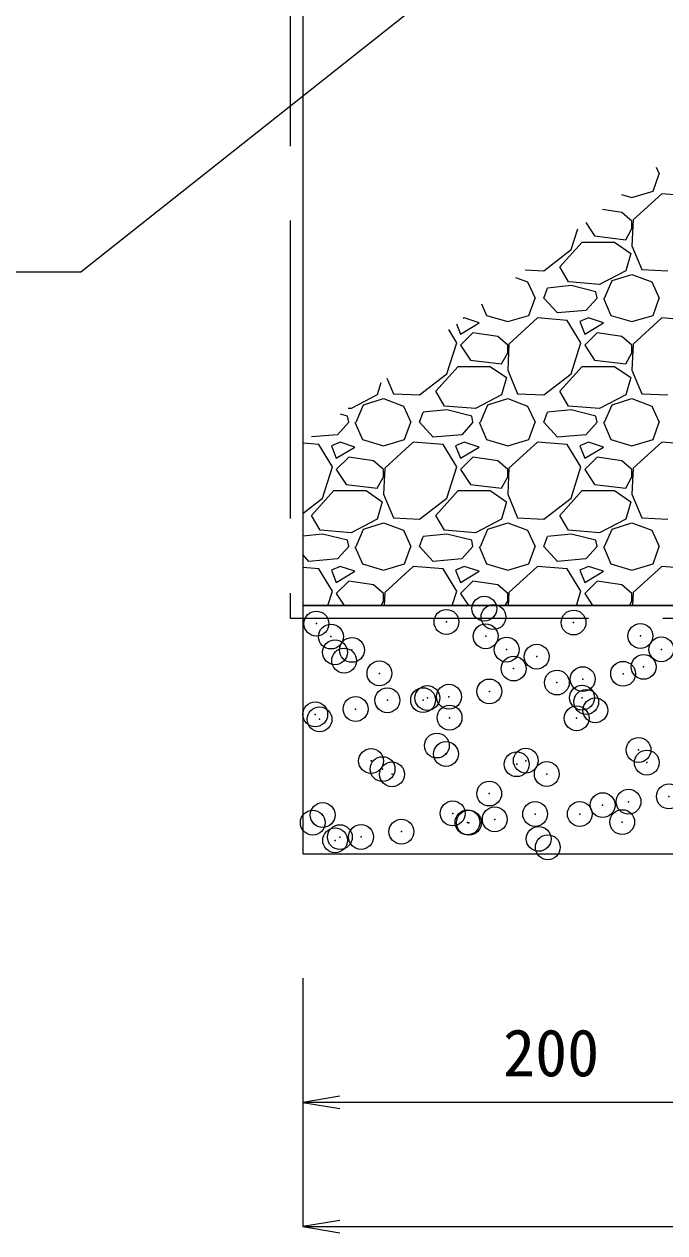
# Model space of a CAD drawing. Units: millimetres at full size, sheet at 1:20; details may follow other scales. Extents: x 0 to 23340, y -4498 to 8520.
# Drawn here: x 4445.3 to 4703.2, y 3403.7 to 3890.2 of the extents above; entities that cross this region are included whole.
import ezdxf
from ezdxf.enums import TextEntityAlignment as Align

# ---------------------------------------------------------------- set-up
doc = ezdxf.new("R2010")
doc.units = ezdxf.units.MM
doc.header["$LTSCALE"] = 20
doc.header["$PDMODE"] = 32
doc.header["$PDSIZE"] = 10
doc.linetypes.add('DASHED', pattern=[7.5, 6, -1.5])
for name, color, linetype, lineweight in [('KIJUN', 5, 'Continuous', 5), ('SUNPO', 3, 'Continuous', 13), ('TITLE', 7, 'Continuous', 13), ('ﾊｯﾁﾝｸﾞ', 7, 'Continuous', 5)]:
    doc.layers.add(name, color=color, linetype=linetype, lineweight=lineweight)
doc.styles.add('ＭＳ ゴシック', font='')
doc.styles.get('ＭＳ ゴシック').set_extended_font_data('MS Gothic')

# ---------------------------------------------------------------- blocks, each defined once
blk = doc.blocks.new('open_arrow')
at = {"color": 0, "linetype": 'Continuous', "lineweight": -2}
blk.add_lwpolyline([(7.5, 1.25), (0, 0), (7.5, -1.25)], dxfattribs=at)

msp = doc.modelspace()

# ---------------------------------------------------------------- linework, layer by layer
at = {"layer": 'KIJUN', "color": 7, "linetype": 'DASHED', "lineweight": 13}
msp.add_lwpolyline([(4757.48, 4561.2), (4552.48, 4561.2), (4552.48, 3651.2), (5382.48, 3651.2), (5382.48, 4561.2), (5177.48, 4561.2)], dxfattribs=at)
at = {"layer": 'KIJUN', "color": 7, "lineweight": 13}
for points in [[(5177.48, 4556.2), (5177.48, 3876.2), (5157.48, 3856.2), (4777.48, 3856.2), (4757.48, 3876.2), (4757.48, 4556.2), (4557.48, 4556.2), (4557.48, 3656.2), (5377.48, 3656.2), (5377.48, 4556.2)], [(5377.48, 3656.2), (4557.48, 3656.2), (4557.48, 3556.2), (5377.48, 3556.2)]]:
    msp.add_lwpolyline(points, close=True, dxfattribs=at)
at = {"layer": 'SUNPO'}
for p, q in [((4557.48, 3506.2), (4557.48, 3456.2)), ((4557.48, 3506.2), (4557.48, 3406.2)), ((4757.48, 3456.2), (4557.48, 3456.2)), ((4557.48, 3406.2), (5377.48, 3406.2))]:
    msp.add_line(p, q, dxfattribs=at)
msp.add_lwpolyline([(4773.61, 4032.5), (4761.85, 4023.18), (4468.18, 3790.46), (4211.61, 3790.46)], dxfattribs=at)
at = {"layer": 'TITLE'}
for p in [(4630.6, 3654.97), (4615.34, 3649.62), (4634.28, 3651.59), (4666.5, 3649.37), (4562.99, 3648.95), (4568.85, 3643.73), (4631.13, 3643.84), (4693.42, 3643.96), (4570.47, 3637.41), (4577.29, 3638.36), (4639.57, 3638.47), (4651.68, 3635.65), (4701.85, 3638.58), (4574.16, 3634.04), (4642.38, 3630.86), (4694.73, 3631.53), (4588.36, 3628.92), (4659.78, 3625.22), (4670.19, 3626.59), (4686.45, 3628.73), (4632.61, 3621.64), (4591.56, 3618.09), (4605.94, 3618.13), (4607.65, 3619.01), (4616.35, 3619.5), (4669.93, 3619.13), (4671.59, 3617.41), (4562.52, 3612.42), (4564.25, 3610.41), (4578.77, 3614.56), (4616.6, 3611.08), (4667.76, 3610.83), (4675.28, 3614.03), (4611.47, 3599.85), (4615.15, 3596.47), (4692.67, 3598.08), (4585, 3593.65), (4643.64, 3592.33), (4647.29, 3593.76), (4695.99, 3593), (4589.62, 3590.38), (4593.44, 3588.27), (4655.72, 3588.39), (4632.55, 3580.53), (4688.63, 3577.24), (4704.89, 3579.38), (4565.51, 3571.88), (4617.86, 3572.54), (4651.05, 3572.29), (4669.02, 3572.3), (4678.22, 3575.86), (4561.52, 3568.82), (4623.8, 3568.93), (4624.38, 3568.78), (4634.79, 3570.15), (4686.08, 3569.04), (4570.54, 3561.69), (4572.43, 3562.98), (4580.96, 3563.06), (4597.21, 3565.2), (4652.46, 3562.29), (4656.15, 3558.91)]:
    msp.add_point(p, dxfattribs=at)
at = {"layer": 'ﾊｯﾁﾝｸﾞ'}
for p, q in [((4698.5, 3823), (4701, 3830)), ((4699.79, 3832.63), (4701, 3830)), ((4685.85, 3821.72), (4690, 3820.5)), ((4690, 3820.5), (4698.5, 3823)), ((4702, 3822), (4690.5, 3811.5)), ((4714, 3821), (4702, 3822)), ((4686, 3814.5), (4678.13, 3815.68)), ((4671.39, 3810.41), (4675, 3805)), ((4690, 3811), (4686, 3814.5)), ((4690.5, 3811.5), (4690, 3801)), ((4690, 3808), (4690, 3811)), ((4665.5, 3799.5), (4668.19, 3807.9)), ((4675, 3805), (4687.5, 3803.5)), ((4687.5, 3803.5), (4690, 3808)), ((4661, 3792.5), (4670, 3802.5)), ((4670, 3802.5), (4683, 3802.5)), ((4683, 3802.5), (4689.5, 3798)), ((4690, 3801), (4694, 3791.5)), ((4654.5, 3791), (4665.5, 3799.5)), ((4689.5, 3798), (4687.5, 3791)), ((4647.04, 3791.36), (4654.5, 3791)), ((4664.5, 3786.5), (4661, 3792.5)), ((4687.5, 3791), (4677, 3785.5)), ((4694, 3791.5), (4704.5, 3791)), ((4643.16, 3788.32), (4648, 3786.5)), ((4648, 3786.5), (4651, 3780)), ((4677, 3785.5), (4664.5, 3786.5)), ((4679, 3780), (4682, 3787)), ((4682, 3787), (4690, 3789.5)), ((4690, 3789.5), (4698, 3786.5)), ((4698, 3786.5), (4701, 3780)), ((4654.5, 3780), (4656, 3784)), ((4665.5, 3785), (4656, 3784)), ((4675.5, 3782.5), (4665.5, 3785)), ((4676, 3780), (4675.5, 3782.5)), ((4629.51, 3777.64), (4631.5, 3773)), ((4648.5, 3773), (4651, 3780)), ((4660, 3774), (4654.5, 3780)), ((4676, 3780), (4671.5, 3775)), ((4678.5, 3780), (4681.5, 3773)), ((4698.5, 3773), (4701, 3780)), ((4622.5, 3772), (4622.07, 3771.82)), ((4628.5, 3770), (4622.5, 3772)), ((4631.5, 3773), (4640, 3770.5)), ((4640, 3770.5), (4648.5, 3773)), ((4652, 3772), (4640.5, 3761.5)), ((4664, 3771), (4652, 3772)), ((4671.5, 3775), (4660, 3774)), ((4669.5, 3762), (4664, 3771)), ((4672.5, 3772), (4669, 3770.5)), ((4678.5, 3770), (4672.5, 3772)), ((4681.5, 3773), (4690, 3770.5)), ((4690, 3770.5), (4698.5, 3773)), ((4702, 3772), (4690.5, 3761.5)), ((4714, 3771), (4702, 3772)), ((4619.5, 3762), (4616.27, 3767.28)), ((4619.33, 3769.67), (4621, 3765.5)), ((4621, 3765.5), (4628.5, 3770)), ((4626, 3766), (4621, 3761)), ((4636, 3764.5), (4626, 3766)), ((4669, 3770.5), (4671, 3765.5)), ((4671, 3765.5), (4678.5, 3770)), ((4676, 3766), (4671, 3761)), ((4686, 3764.5), (4676, 3766)), ((4615.5, 3749.5), (4619.5, 3762)), ((4640, 3761), (4636, 3764.5)), ((4640.5, 3761.5), (4640, 3751)), ((4665.5, 3749.5), (4669.5, 3762)), ((4690, 3761), (4686, 3764.5)), ((4690.5, 3761.5), (4690, 3751)), ((4621, 3761), (4625, 3755)), ((4637.5, 3753.5), (4640, 3758)), ((4640, 3758), (4640, 3761)), ((4671, 3761), (4675, 3755)), ((4687.5, 3753.5), (4690, 3758)), ((4690, 3758), (4690, 3761)), ((4611, 3742.5), (4620, 3752.5)), ((4620, 3752.5), (4633, 3752.5)), ((4625, 3755), (4637.5, 3753.5)), ((4633, 3752.5), (4639.5, 3748)), ((4661, 3742.5), (4670, 3752.5)), ((4670, 3752.5), (4683, 3752.5)), ((4675, 3755), (4687.5, 3753.5)), ((4683, 3752.5), (4689.5, 3748)), ((4591.35, 3747.78), (4594, 3741.5)), ((4604.5, 3741), (4615.5, 3749.5)), ((4639.5, 3748), (4637.5, 3741)), ((4640, 3751), (4644, 3741.5)), ((4654.5, 3741), (4665.5, 3749.5)), ((4689.5, 3748), (4687.5, 3741)), ((4690, 3751), (4694, 3741.5)), ((4588.89, 3745.85), (4587.5, 3741)), ((4614.5, 3736.5), (4611, 3742.5)), ((4664.5, 3736.5), (4661, 3742.5)), ((4587.5, 3741), (4577, 3735.5)), ((4579, 3730), (4582, 3737)), ((4582, 3737), (4590, 3739.5)), ((4590, 3739.5), (4598, 3736.5)), ((4594, 3741.5), (4604.5, 3741)), ((4637.5, 3741), (4627, 3735.5)), ((4629, 3730), (4632, 3737)), ((4632, 3737), (4640, 3739.5)), ((4640, 3739.5), (4648, 3736.5)), ((4644, 3741.5), (4654.5, 3741)), ((4687.5, 3741), (4677, 3735.5)), ((4679, 3730), (4682, 3737)), ((4682, 3737), (4690, 3739.5)), ((4690, 3739.5), (4698, 3736.5)), ((4694, 3741.5), (4704.5, 3741)), ((4575.5, 3732.5), (4572.71, 3733.2)), ((4576, 3730), (4575.5, 3732.5)), ((4577, 3735.5), (4575.78, 3735.6)), ((4598, 3736.5), (4601, 3730)), ((4604.5, 3730), (4606, 3734)), ((4615.5, 3735), (4606, 3734)), ((4627, 3735.5), (4614.5, 3736.5)), ((4625.5, 3732.5), (4615.5, 3735)), ((4626, 3730), (4625.5, 3732.5)), ((4648, 3736.5), (4651, 3730)), ((4654.5, 3730), (4656, 3734)), ((4665.5, 3735), (4656, 3734)), ((4677, 3735.5), (4664.5, 3736.5)), ((4675.5, 3732.5), (4665.5, 3735)), ((4676, 3730), (4675.5, 3732.5)), ((4698, 3736.5), (4701, 3730)), ((4576, 3730), (4571.5, 3725)), ((4578.5, 3730), (4581.5, 3723)), ((4598.5, 3723), (4601, 3730)), ((4610, 3724), (4604.5, 3730)), ((4626, 3730), (4621.5, 3725)), ((4628.5, 3730), (4631.5, 3723)), ((4648.5, 3723), (4651, 3730)), ((4660, 3724), (4654.5, 3730)), ((4676, 3730), (4671.5, 3725)), ((4678.5, 3730), (4681.5, 3723)), ((4698.5, 3723), (4701, 3730)), ((4571.5, 3725), (4561.08, 3724.09)), ((4581.5, 3723), (4590, 3720.5)), ((4590, 3720.5), (4598.5, 3723)), ((4621.5, 3725), (4610, 3724)), ((4631.5, 3723), (4640, 3720.5)), ((4640, 3720.5), (4648.5, 3723)), ((4671.5, 3725), (4660, 3724)), ((4681.5, 3723), (4690, 3720.5)), ((4690, 3720.5), (4698.5, 3723)), ((4564, 3721), (4557.79, 3721.52)), ((4569.5, 3712), (4564, 3721)), ((4572.5, 3722), (4569, 3720.5)), ((4569, 3720.5), (4571, 3715.5)), ((4571, 3715.5), (4578.5, 3720)), ((4578.5, 3720), (4572.5, 3722)), ((4602, 3722), (4590.5, 3711.5)), ((4614, 3721), (4602, 3722)), ((4619.5, 3712), (4614, 3721)), ((4622.5, 3722), (4619, 3720.5)), ((4619, 3720.5), (4621, 3715.5)), ((4621, 3715.5), (4628.5, 3720)), ((4628.5, 3720), (4622.5, 3722)), ((4652, 3722), (4640.5, 3711.5)), ((4664, 3721), (4652, 3722)), ((4669.5, 3712), (4664, 3721)), ((4672.5, 3722), (4669, 3720.5)), ((4669, 3720.5), (4671, 3715.5)), ((4671, 3715.5), (4678.5, 3720)), ((4678.5, 3720), (4672.5, 3722)), ((4702, 3722), (4690.5, 3711.5)), ((4714, 3721), (4702, 3722)), ((4576, 3716), (4571, 3711)), ((4586, 3714.5), (4576, 3716)), ((4590, 3711), (4586, 3714.5)), ((4626, 3716), (4621, 3711)), ((4636, 3714.5), (4626, 3716)), ((4640, 3711), (4636, 3714.5)), ((4676, 3716), (4671, 3711)), ((4686, 3714.5), (4676, 3716)), ((4690, 3711), (4686, 3714.5)), ((4565.5, 3699.5), (4569.5, 3712)), ((4571, 3711), (4575, 3705)), ((4587.5, 3703.5), (4590, 3708)), ((4590.5, 3711.5), (4590, 3701)), ((4590, 3708), (4590, 3711)), ((4615.5, 3699.5), (4619.5, 3712)), ((4621, 3711), (4625, 3705)), ((4637.5, 3703.5), (4640, 3708)), ((4640.5, 3711.5), (4640, 3701)), ((4640, 3708), (4640, 3711)), ((4665.5, 3699.5), (4669.5, 3712)), ((4671, 3711), (4675, 3705)), ((4687.5, 3703.5), (4690, 3708)), ((4690.5, 3711.5), (4690, 3701)), ((4690, 3708), (4690, 3711)), ((4575, 3705), (4587.5, 3703.5)), ((4625, 3705), (4637.5, 3703.5)), ((4675, 3705), (4687.5, 3703.5)), ((4557.48, 3693.31), (4565.5, 3699.5)), ((4561, 3692.5), (4570, 3702.5)), ((4570, 3702.5), (4583, 3702.5)), ((4583, 3702.5), (4589.5, 3698)), ((4589.5, 3698), (4587.5, 3691)), ((4590, 3701), (4594, 3691.5)), ((4604.5, 3691), (4615.5, 3699.5)), ((4611, 3692.5), (4620, 3702.5)), ((4620, 3702.5), (4633, 3702.5)), ((4633, 3702.5), (4639.5, 3698)), ((4639.5, 3698), (4637.5, 3691)), ((4640, 3701), (4644, 3691.5)), ((4654.5, 3691), (4665.5, 3699.5)), ((4661, 3692.5), (4670, 3702.5)), ((4670, 3702.5), (4683, 3702.5)), ((4683, 3702.5), (4689.5, 3698)), ((4689.5, 3698), (4687.5, 3691)), ((4690, 3701), (4694, 3691.5)), ((4564.5, 3686.5), (4561, 3692.5)), ((4587.5, 3691), (4577, 3685.5)), ((4582, 3687), (4590, 3689.5)), ((4590, 3689.5), (4598, 3686.5)), ((4594, 3691.5), (4604.5, 3691)), ((4614.5, 3686.5), (4611, 3692.5)), ((4637.5, 3691), (4627, 3685.5)), ((4632, 3687), (4640, 3689.5)), ((4640, 3689.5), (4648, 3686.5)), ((4644, 3691.5), (4654.5, 3691)), ((4664.5, 3686.5), (4661, 3692.5)), ((4687.5, 3691), (4677, 3685.5)), ((4682, 3687), (4690, 3689.5)), ((4690, 3689.5), (4698, 3686.5)), ((4694, 3691.5), (4704.5, 3691)), ((4565.5, 3685), (4557.48, 3684.16)), ((4577, 3685.5), (4564.5, 3686.5)), ((4575.5, 3682.5), (4565.5, 3685)), ((4579, 3680), (4582, 3687)), ((4598, 3686.5), (4601, 3680)), ((4604.5, 3680), (4606, 3684)), ((4615.5, 3685), (4606, 3684)), ((4627, 3685.5), (4614.5, 3686.5)), ((4625.5, 3682.5), (4615.5, 3685)), ((4629, 3680), (4632, 3687)), ((4648, 3686.5), (4651, 3680)), ((4654.5, 3680), (4656, 3684)), ((4665.5, 3685), (4656, 3684)), ((4677, 3685.5), (4664.5, 3686.5)), ((4675.5, 3682.5), (4665.5, 3685)), ((4679, 3680), (4682, 3687)), ((4698, 3686.5), (4701, 3680)), ((4576, 3680), (4571.5, 3675)), ((4576, 3680), (4575.5, 3682.5)), ((4578.5, 3680), (4581.5, 3673)), ((4598.5, 3673), (4601, 3680)), ((4610, 3674), (4604.5, 3680)), ((4626, 3680), (4621.5, 3675)), ((4626, 3680), (4625.5, 3682.5)), ((4628.5, 3680), (4631.5, 3673)), ((4648.5, 3673), (4651, 3680)), ((4660, 3674), (4654.5, 3680)), ((4676, 3680), (4671.5, 3675)), ((4676, 3680), (4675.5, 3682.5)), ((4678.5, 3680), (4681.5, 3673)), ((4698.5, 3673), (4701, 3680)), ((4560, 3674), (4557.48, 3676.74)), ((4571.5, 3675), (4560, 3674)), ((4621.5, 3675), (4610, 3674)), ((4671.5, 3675), (4660, 3674)), ((4564, 3671), (4557.48, 3671.54)), ((4569.5, 3662), (4564, 3671)), ((4572.5, 3672), (4569, 3670.5)), ((4569, 3670.5), (4571, 3665.5)), ((4571, 3665.5), (4578.5, 3670)), ((4578.5, 3670), (4572.5, 3672)), ((4581.5, 3673), (4590, 3670.5)), ((4590, 3670.5), (4598.5, 3673)), ((4602, 3672), (4590.5, 3661.5)), ((4614, 3671), (4602, 3672)), ((4619.5, 3662), (4614, 3671)), ((4622.5, 3672), (4619, 3670.5)), ((4619, 3670.5), (4621, 3665.5)), ((4621, 3665.5), (4628.5, 3670)), ((4628.5, 3670), (4622.5, 3672)), ((4631.5, 3673), (4640, 3670.5)), ((4640, 3670.5), (4648.5, 3673)), ((4652, 3672), (4640.5, 3661.5)), ((4664, 3671), (4652, 3672)), ((4669.5, 3662), (4664, 3671)), ((4672.5, 3672), (4669, 3670.5)), ((4669, 3670.5), (4671, 3665.5)), ((4671, 3665.5), (4678.5, 3670)), ((4678.5, 3670), (4672.5, 3672)), ((4681.5, 3673), (4690, 3670.5)), ((4690, 3670.5), (4698.5, 3673)), ((4702, 3672), (4690.5, 3661.5)), ((4714, 3671), (4702, 3672)), ((4576, 3666), (4571, 3661)), ((4586, 3664.5), (4576, 3666)), ((4590, 3661), (4586, 3664.5)), ((4626, 3666), (4621, 3661)), ((4636, 3664.5), (4626, 3666)), ((4640, 3661), (4636, 3664.5)), ((4676, 3666), (4671, 3661)), ((4686, 3664.5), (4676, 3666)), ((4690, 3661), (4686, 3664.5)), ((4567.64, 3656.2), (4569.5, 3662)), ((4571, 3661), (4574.2, 3656.2)), ((4590, 3658), (4590, 3661)), ((4590.5, 3661.5), (4590.25, 3656.2)), ((4617.64, 3656.2), (4619.5, 3662)), ((4621, 3661), (4624.2, 3656.2)), ((4640, 3658), (4640, 3661)), ((4640.5, 3661.5), (4640.25, 3656.2)), ((4667.64, 3656.2), (4669.5, 3662)), ((4671, 3661), (4674.2, 3656.2)), ((4690, 3658), (4690, 3661)), ((4690.5, 3661.5), (4690.25, 3656.2)), ((4589, 3656.2), (4590, 3658)), ((4639, 3656.2), (4640, 3658)), ((4689, 3656.2), (4690, 3658))]:
    msp.add_line(p, q, dxfattribs=at)

# ---------------------------------------------------------------- block references
at = {"layer": 'SUNPO', "xscale": 2, "yscale": 2}
for p in [(4557.48, 3456.2), (4557.48, 3406.2)]:
    msp.add_blockref('open_arrow', p, dxfattribs=at)

# ---------------------------------------------------------------- texts
at = {"layer": 'SUNPO', "style": 'ＭＳ ゴシック'}
msp.add_text('200', height=18.99, dxfattribs=at).set_placement((4657.48, 3476.2), align=Align.MIDDLE_CENTER)

doc.saveas('drawing.dxf')
